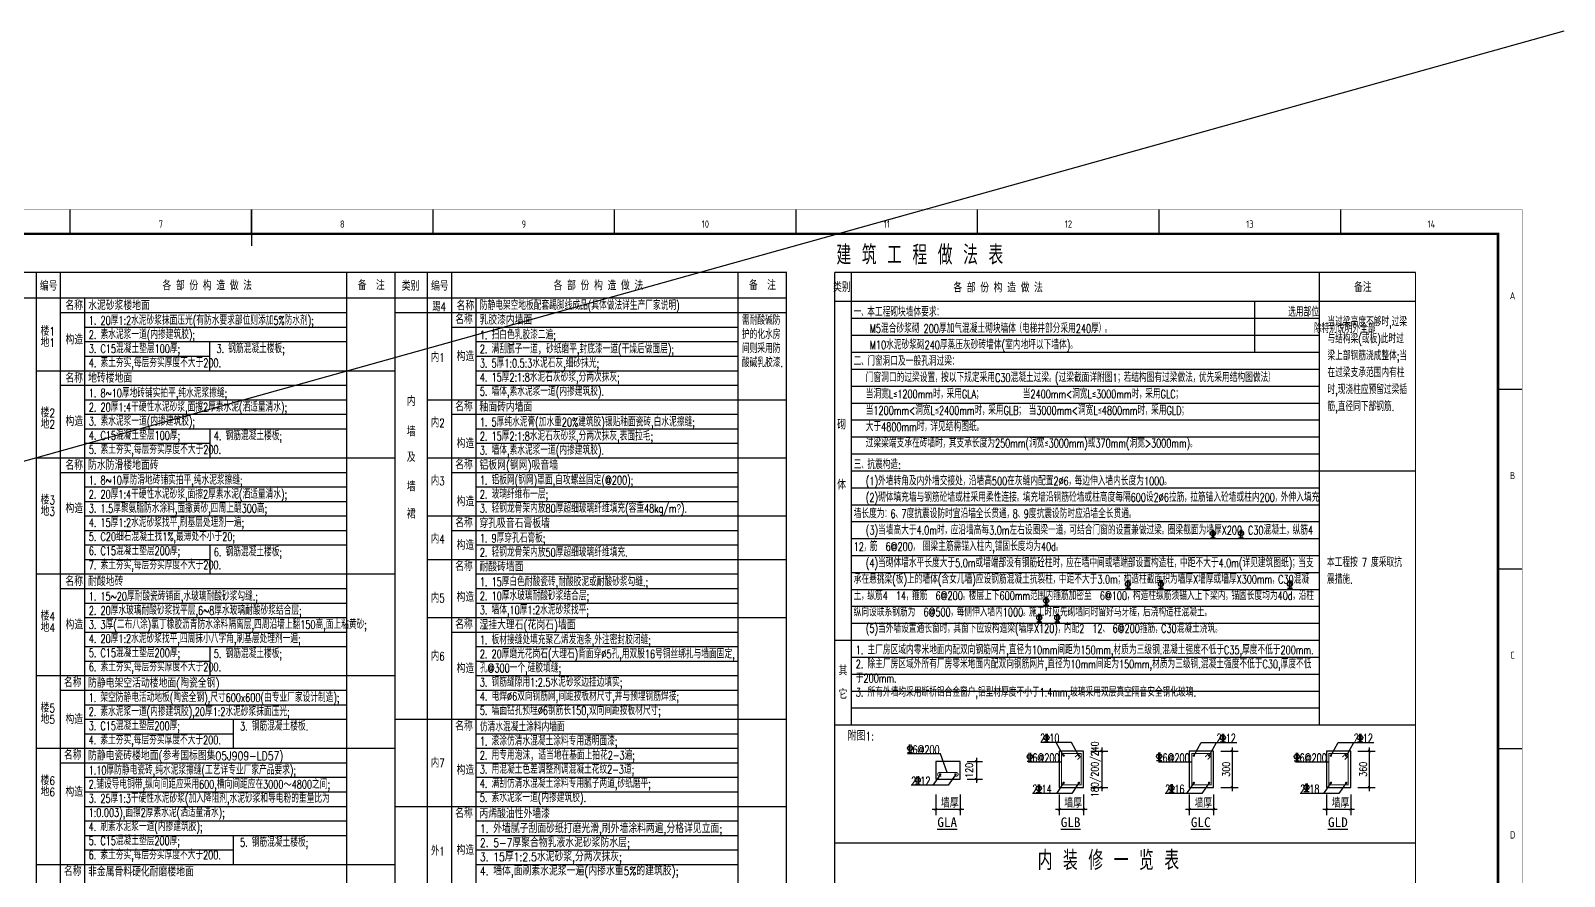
# Model space of a CAD drawing. Extents: x -93062 to 326984, y -142534 to 91021.
# Drawn here: x 260712 to 324079, y -60895 to -25954 of the extents above; entities that cross this region are included whole.
import ezdxf
from ezdxf.enums import TextEntityAlignment as Align

# ---------------------------------------------------------------- set-up
doc = ezdxf.new("R2010")
doc.units = 0
doc.header["$LTSCALE"] = 1000
doc.header["$MEASUREMENT"] = 0
doc.layers.get('0').update_dxf_attribs({"color": 8})
doc.layers.get('Defpoints').update_dxf_attribs({"color": 8})
for name, color, linetype in [('-人员定位', 6, 'Continuous'), ('PUB_DIM', 8, 'Continuous'), ('PUB_TEXT', 8, 'Continuous'), ('工程做法表', 8, 'Continuous')]:
    doc.layers.add(name, color=color, linetype=linetype)
doc.styles.add('BIGFONT', font='GEDITXT', dxfattribs={"width": 0.8, "bigfont": 'DXT'})
doc.styles.add('DIM_FONT', font='GEDITXT', dxfattribs={"width": 0.8, "bigfont": 'DXT'})
doc.styles.add('hz', font='GEDITXT', dxfattribs={"width": 0.8, "bigfont": 'DXT'})
doc.styles.add('ST', font='', dxfattribs={"width": 0.8})
doc.styles.get("Standard").update_dxf_attribs({"font": 'gbenor.shx', "bigfont": 'gbcbig.shx'})
doc.styles.add('TK', font='GEDITXT.SHX', dxfattribs={"width": 0.85, "height": 3.5, "bigfont": 'DXT.SHX'})
doc.styles.get('ST').set_extended_font_data('SimSun')
doc.dimstyles.new('DIMN', dxfattribs={"dimtxt": 300, "dimasz": 100, "dimexe": 250, "dimexo": 300, "dimgap": 0, "dimtad": 0, "dimdec": 0, "dimzin": 0, "dimdsep": 46, "dimtxsty": 'DIM_FONT', "dimblk": 'ARCHTICK', "dimcen": 0.09, "dimdle": 150, "dimclrt": 7, "dimazin": 0, "dimtfac": 1, "dimtdec": 0, "dimtix": 1, "dimtmove": 2, "dimatfit": 3, "dimldrblk": 'ARCHTICK', "dimfxl": 1, "dimtvp": 1, "dimtolj": 1, "dimtzin": 0, "dimarcsym": 1})

# ---------------------------------------------------------------- blocks, each defined once
blk = doc.blocks.new('_ArchTick')
at = {"color": 0, "linetype": 'ByBlock', "const_width": 0.4}
blk.add_lwpolyline([(-0.5, -0.5), (0.5, 0.5)], dxfattribs=at)
blk = doc.blocks.new('*D80')
at = {"layer": 'Defpoints', "color": 0, "transparency": 16777216}
for p in [(298106, -57221), (299112, -57221), (299112, -58121)]:
    blk.add_point(p, dxfattribs=at)
at = {"layer": 'PUB_DIM', "color": 0, "lineweight": -2, "transparency": 16777216}
for p, q in [((298106, -57521), (298106, -58371)), ((299112, -57521), (299112, -58371)), ((297956, -58121), (299262, -58121))]:
    blk.add_line(p, q, dxfattribs=at)
at = {"layer": 'PUB_DIM', "color": 0, "lineweight": -2, "transparency": 16777216, "xscale": 100, "yscale": 100, "zscale": 100, "rotation": 180}
blk.add_blockref('_ArchTick', (298106, -58121), dxfattribs=at)
at = {"layer": 'PUB_DIM', "color": 0, "lineweight": -2, "transparency": 16777216, "xscale": 100, "yscale": 100, "zscale": 100}
blk.add_blockref('_ArchTick', (299112, -58121), dxfattribs=at)
at = {"layer": 'PUB_DIM', "color": 7, "transparency": 16777216, "insert": (298869, -57791), "char_height": 300, "attachment_point": 5, "style": 'DIM_FONT'}
blk.add_mtext('\\A1;.', dxfattribs=at)
blk = doc.blocks.new('*D81')
at = {"layer": 'Defpoints', "color": 0, "transparency": 16777216}
for p in [(303206, -57221), (304211, -57221), (304211, -58121)]:
    blk.add_point(p, dxfattribs=at)
at = {"layer": 'PUB_DIM', "color": 0, "lineweight": -2, "transparency": 16777216}
for p, q in [((303206, -57521), (303206, -58371)), ((304211, -57521), (304211, -58371)), ((303056, -58121), (304361, -58121))]:
    blk.add_line(p, q, dxfattribs=at)
at = {"layer": 'PUB_DIM', "color": 0, "lineweight": -2, "transparency": 16777216, "xscale": 100, "yscale": 100, "zscale": 100, "rotation": 180}
blk.add_blockref('_ArchTick', (303206, -58121), dxfattribs=at)
at = {"layer": 'PUB_DIM', "color": 0, "lineweight": -2, "transparency": 16777216, "xscale": 100, "yscale": 100, "zscale": 100}
blk.add_blockref('_ArchTick', (304211, -58121), dxfattribs=at)
at = {"layer": 'PUB_DIM', "color": 7, "transparency": 16777216, "insert": (303968, -57791), "char_height": 300, "attachment_point": 5, "style": 'DIM_FONT'}
blk.add_mtext('\\A1;.', dxfattribs=at)
blk = doc.blocks.new('*D82')
at = {"layer": 'Defpoints', "color": 0, "transparency": 16777216}
for p in [(308583, -57221), (309588, -57221), (309588, -58121)]:
    blk.add_point(p, dxfattribs=at)
at = {"layer": 'PUB_DIM', "color": 0, "lineweight": -2, "transparency": 16777216}
for p, q in [((308583, -57521), (308583, -58371)), ((309588, -57521), (309588, -58371)), ((308433, -58121), (309738, -58121))]:
    blk.add_line(p, q, dxfattribs=at)
at = {"layer": 'PUB_DIM', "color": 0, "lineweight": -2, "transparency": 16777216, "xscale": 100, "yscale": 100, "zscale": 100, "rotation": 180}
blk.add_blockref('_ArchTick', (308583, -58121), dxfattribs=at)
at = {"layer": 'PUB_DIM', "color": 0, "lineweight": -2, "transparency": 16777216, "xscale": 100, "yscale": 100, "zscale": 100}
blk.add_blockref('_ArchTick', (309588, -58121), dxfattribs=at)
at = {"layer": 'PUB_DIM', "color": 7, "transparency": 16777216, "insert": (309345, -57791), "char_height": 300, "attachment_point": 5, "style": 'DIM_FONT'}
blk.add_mtext('\\A1;.', dxfattribs=at)
blk = doc.blocks.new('*D83')
at = {"layer": 'Defpoints', "color": 0, "transparency": 16777216}
for p in [(314248, -57221), (315253, -57221), (315253, -58121)]:
    blk.add_point(p, dxfattribs=at)
at = {"layer": 'PUB_DIM', "color": 0, "lineweight": -2, "transparency": 16777216}
for p, q in [((314248, -57521), (314248, -58371)), ((315253, -57521), (315253, -58371)), ((314098, -58121), (315403, -58121))]:
    blk.add_line(p, q, dxfattribs=at)
at = {"layer": 'PUB_DIM', "color": 0, "lineweight": -2, "transparency": 16777216, "xscale": 100, "yscale": 100, "zscale": 100, "rotation": 180}
blk.add_blockref('_ArchTick', (314248, -58121), dxfattribs=at)
at = {"layer": 'PUB_DIM', "color": 0, "lineweight": -2, "transparency": 16777216, "xscale": 100, "yscale": 100, "zscale": 100}
blk.add_blockref('_ArchTick', (315253, -58121), dxfattribs=at)
at = {"layer": 'PUB_DIM', "color": 7, "transparency": 16777216, "insert": (315010, -57791), "char_height": 300, "attachment_point": 5, "style": 'DIM_FONT'}
blk.add_mtext('\\A1;.', dxfattribs=at)
blk = doc.blocks.new('*D84')
at = {"layer": 'Defpoints', "color": 0, "transparency": 16777216}
for p in [(299112, -56149), (299112, -56886), (299788, -56886)]:
    blk.add_point(p, dxfattribs=at)
at = {"layer": 'PUB_DIM', "color": 0, "lineweight": -2, "transparency": 16777216}
for p, q in [((299412, -56149), (300038, -56149)), ((299788, -55999), (299788, -57036)), ((299412, -56886), (300038, -56886))]:
    blk.add_line(p, q, dxfattribs=at)
at = {"layer": 'PUB_DIM', "color": 0, "lineweight": -2, "transparency": 16777216, "xscale": 100, "yscale": 100, "zscale": 100}
for p, rotation in [((299788, -56149), 90), ((299788, -56886), 270)]:
    blk.add_blockref('_ArchTick', p, dxfattribs=dict(at, rotation=rotation))
at = {"layer": 'PUB_DIM', "color": 7, "transparency": 16777216, "insert": (299488, -56518), "char_height": 300, "attachment_point": 5, "rotation": 90, "style": 'DIM_FONT'}
blk.add_mtext('\\A1;120', dxfattribs=at)
blk = doc.blocks.new('*D85')
at = {"layer": 'Defpoints', "color": 0, "transparency": 16777216}
for p in [(309588, -55721), (309588, -57221), (310350, -57221)]:
    blk.add_point(p, dxfattribs=at)
at = {"layer": 'PUB_DIM', "color": 0, "lineweight": -2, "transparency": 16777216}
for p, q in [((309888, -55721), (310600, -55721)), ((310350, -55571), (310350, -57371)), ((309888, -57221), (310600, -57221))]:
    blk.add_line(p, q, dxfattribs=at)
at = {"layer": 'PUB_DIM', "color": 0, "lineweight": -2, "transparency": 16777216, "xscale": 100, "yscale": 100, "zscale": 100}
for p, rotation in [((310350, -55721), 90), ((310350, -57221), 270)]:
    blk.add_blockref('_ArchTick', p, dxfattribs=dict(at, rotation=rotation))
at = {"layer": 'PUB_DIM', "color": 7, "transparency": 16777216, "insert": (310104, -56471), "char_height": 300, "attachment_point": 5, "rotation": 90, "style": 'DIM_FONT'}
blk.add_mtext('\\A1;300', dxfattribs=at)
blk = doc.blocks.new('*D86')
at = {"layer": 'Defpoints', "color": 0, "transparency": 16777216}
for p in [(315253, -55721), (315253, -57221), (316015, -57221)]:
    blk.add_point(p, dxfattribs=at)
at = {"layer": 'PUB_DIM', "color": 0, "lineweight": -2, "transparency": 16777216}
for p, q in [((315553, -55721), (316265, -55721)), ((316015, -55571), (316015, -57371)), ((315553, -57221), (316265, -57221))]:
    blk.add_line(p, q, dxfattribs=at)
at = {"layer": 'PUB_DIM', "color": 0, "lineweight": -2, "transparency": 16777216, "xscale": 100, "yscale": 100, "zscale": 100}
for p, rotation in [((316015, -55721), 90), ((316015, -57221), 270)]:
    blk.add_blockref('_ArchTick', p, dxfattribs=dict(at, rotation=rotation))
at = {"layer": 'PUB_DIM', "color": 7, "transparency": 16777216, "insert": (315768, -56471), "char_height": 300, "attachment_point": 5, "rotation": 90, "style": 'DIM_FONT'}
blk.add_mtext('\\A1;360', dxfattribs=at)
blk = doc.blocks.new('GEDI_WK_A11')
at = {"color": 3}
for p, q in [((450, 584), (450, 594)), ((525, 584), (525, 594)), ((600, 584), (600, 594)), ((675, 584), (675, 594)), ((750, 584), (750, 594)), ((825, 584), (825, 594)), ((900, 584), (900, 594)), ((975, 584), (975, 594)), ((1040, 519.75), (1050, 519.75)), ((1040, 445.5), (1050, 445.5)), ((1040, 371.25), (1050, 371.25))]:
    blk.add_line(p, q, dxfattribs=at)
for points, const_width in [([(0, 0), (1050, 0), (1050, 594), (0, 594)], 0.1), ([(25, 10), (1040, 10), (1040, 584), (25, 584)], 1)]:
    blk.add_lwpolyline(points, close=True, dxfattribs=dict(at, const_width=const_width))
at = {"color": 3, "const_width": 0.5}
blk.add_lwpolyline([(525, 579), (525, 594)], dxfattribs=at)
at = {"color": 3}
for s, p in [('7', (487.5, 588)), ('8', (562.5, 588)), ('9', (637.5, 588)), ('10', (712.5, 588)), ('11', (787.5, 588)), ('12', (862.5, 588)), ('13', (937.5, 588)), ('14', (1012.5, 588))]:
    blk.add_text(s, height=3, dxfattribs=at).set_placement(p, align=Align.MIDDLE)
for s, p in [('A', (1046, 556.88)), ('B', (1046, 482.62)), ('C', (1046, 408.38)), ('D', (1046, 334.12))]:
    blk.add_text(s, height=3, dxfattribs=at).set_placement(p, align=Align.CENTER)
blk = doc.blocks.new('A$C51466E6C')
blk.add_blockref('GEDI_WK_A11', (0, 0))
at = {"style": 'TK', "width": 0.85}
for tag, height, p in [('PROJECTNAME', 4.75, (985, 44)), ('PHASE', 4, (1027, 44)), ('DRAWINGNAME', 4.75, (995, 31))]:
    blk.add_attdef(tag, text='', height=height, dxfattribs=at).set_placement(p, align=Align.MIDDLE_CENTER)
for tag, p, height in [('APPROVE', (872, 32.75), 3.5), ('DESIGN', (917, 32.75), 3.5), ('REVIEW1', (872, 25.75), 3.5), ('DRAW', (917, 25.75), 3.5), ('REVIEW2', (872, 18.75), 3.5), ('PROPORTION', (917, 18.75), 3.5), ('DRAWINGNUMBER', (967, 18.5), 4), ('CHECK', (872, 11.75), 3.5), ('DATE', (917, 11.75), 3.5), ('VERSION', (1033, 11.75), 3.5)]:
    blk.add_attdef(tag, p, '', height=height, dxfattribs=at)

msp = doc.modelspace()

# ---------------------------------------------------------------- linework, layer by layer
at = {"layer": '-人员定位'}
msp.add_line((-93062, -142534), (324079, -25954.5), dxfattribs=at)
at = {"color": 3}
for p, q in [((303722.2, -55359.3), (302449, -55359.3)), ((303383.3, -55915.1), (303083.3, -55359.3)), ((304022.2, -55915.1), (303722.2, -55359.3)), ((308771.6, -55915.1), (309071.6, -55359.3)), ((309071.6, -55359.3), (310553.9, -55359.3)), ((309410.4, -55915.1), (309710.4, -55359.3)), ((314436.3, -55915.1), (314736.3, -55359.3)), ((314736.3, -55359.3), (316207.7, -55359.3)), ((315075.1, -55915.1), (315375.1, -55359.3)), ((298307.5, -55840.5), (296937.6, -55840.5)), ((298582.6, -56603.5), (298307.5, -55840.5)), ((303305.5, -56175.2), (301931, -56175.2)), ((308683.1, -56175.2), (307308.6, -56175.2)), ((314347.8, -56175.2), (312973.2, -56175.2)), ((298293, -56708), (297993, -57132.1)), ((298925, -56708), (298625, -57132.1)), ((298625, -57132.1), (297089.5, -57132.1)), ((303724.1, -57466.9), (302100, -57466.9)), ((303392.1, -57034.2), (303092.1, -57466.9)), ((304024.1, -57034.2), (303724.1, -57466.9)), ((309101.6, -57466.9), (307586.4, -57466.9)), ((308769.7, -57034.2), (308469.7, -57466.9)), ((309401.6, -57034.2), (309101.6, -57466.9)), ((314766.3, -57466.9), (313161.4, -57466.9)), ((314434.4, -57034.2), (314134.4, -57466.9)), ((315066.3, -57034.2), (314766.3, -57466.9))]:
    msp.add_line(p, q, dxfattribs=at)
for points in [[(303205.5, -57221), (304210.7, -57221), (304210.7, -55721), (303205.5, -55721)], [(308583.1, -57221), (309588.2, -57221), (309588.2, -55721), (308583.1, -55721)], [(314247.8, -57221), (315252.9, -57221), (315252.9, -55721), (314247.8, -55721)], [(298106.4, -56886.3), (299111.6, -56886.3), (299111.6, -56149.4), (298106.4, -56149.4)]]:
    msp.add_lwpolyline(points, close=True, dxfattribs=at)
at = {"color": 3, "const_width": 40}
for points in [[(303305.5, -57121), (304110.7, -57121), (304110.7, -55821), (303305.5, -55821)], [(308683.1, -57121), (309488.2, -57121), (309488.2, -55821), (308683.1, -55821)], [(314347.8, -57121), (315152.9, -57121), (315152.9, -55821), (314347.8, -55821)]]:
    msp.add_lwpolyline(points, close=True, dxfattribs=at)
at = {"color": 3, "const_width": 50}
for points in [[(303367.1, -55907.9, 1), (303417.1, -55907.9, 1)], [(304049.1, -55907.9, -1), (303999.1, -55907.9, -1)], [(308744.7, -55907.9, 1), (308794.7, -55907.9, 1)], [(309426.6, -55907.9, -1), (309376.6, -55907.9, -1)], [(314409.4, -55907.9, 1), (314459.4, -55907.9, 1)], [(315091.3, -55907.9, -1), (315041.3, -55907.9, -1)], [(298268, -56683, -1), (298318, -56683, -1)], [(298950, -56683, 1), (298900, -56683, 1)], [(303367.1, -57034.2, -1), (303417.1, -57034.2, -1)], [(304049.1, -57034.2, 1), (303999.1, -57034.2, 1)], [(308744.7, -57034.2, -1), (308794.7, -57034.2, -1)], [(309426.6, -57034.2, 1), (309376.6, -57034.2, 1)], [(314409.4, -57034.2, -1), (314459.4, -57034.2, -1)], [(315091.3, -57034.2, 1), (315041.3, -57034.2, 1)]]:
    msp.add_lwpolyline(points, format="xyb", close=True, dxfattribs=at)
at = {"color": 3, "const_width": 40}
for points in [[(304010.5, -55821), (303862.1, -55969.5)], [(304110.7, -55925.6), (303964.4, -56071.8)], [(309388, -55821), (309239.6, -55969.5)], [(309488.2, -55925.6), (309341.9, -56071.8)], [(315052.7, -55821), (314904.3, -55969.5)], [(315152.9, -55925.6), (315006.6, -56071.8)]]:
    msp.add_lwpolyline(points, dxfattribs=at)
msp.add_lwpolyline([(298339, -56758.9), (298264.3, -56758.9, -0.9975639), (298263.9, -56603.5, -0.0015201), (298264.2, -56603.5), (298953.8, -56603.5, -0.0013339), (298954, -56603.5, -0.9978618), (298953.6, -56758.9), (298878.9, -56758.9)], format="xyb", dxfattribs=at)
at = {"layer": 'PUB_DIM'}
for p, q in [((304510.7, -55721), (305222.3, -55721)), ((304972.3, -55571), (304972.3, -57371)), ((304510.7, -57221), (305222.3, -57221))]:
    msp.add_line(p, q, dxfattribs=at)
at = {"layer": 'PUB_TEXT'}
for p, q in [((309526.7, -46572.4), (309526.7, -46904.9)), ((309589.7, -46572.4), (309589.7, -46904.9)), ((310688.7, -46572.4), (310688.7, -46904.9)), ((310751.7, -46572.4), (310751.7, -46904.9)), ((309453.2, -46904.9), (309663.2, -46904.9)), ((310615.2, -46904.9), (310825.2, -46904.9)), ((306015.7, -48656.4), (306015.7, -48988.9)), ((306078.7, -48656.4), (306078.7, -48988.9)), ((307382.7, -48656.4), (307382.7, -48988.9)), ((307445.7, -48656.4), (307445.7, -48988.9)), ((312711.7, -48656.4), (312711.7, -48988.9)), ((312774.7, -48656.4), (312774.7, -48988.9)), ((302637.7, -49352.4), (302637.7, -49684.9)), ((302700.7, -49352.4), (302700.7, -49684.9)), ((305942.2, -48988.9), (306152.2, -48988.9)), ((307309.2, -48988.9), (307519.2, -48988.9)), ((312638.2, -48988.9), (312848.2, -48988.9)), ((302351.7, -50054.4), (302351.7, -50386.9)), ((302414.7, -50054.4), (302414.7, -50386.9)), ((302564.2, -49684.9), (302774.2, -49684.9)), ((303096.7, -50054.4), (303096.7, -50386.9)), ((303159.7, -50054.4), (303159.7, -50386.9)), ((302278.2, -50386.9), (302488.2, -50386.9)), ((303023.2, -50386.9), (303233.2, -50386.9)), ((302652.8, -55007), (302652.8, -55339.5)), ((302715.8, -55007), (302715.8, -55339.5)), ((309937, -55007), (309937, -55339.5)), ((310000, -55007), (310000, -55339.5)), ((315612.5, -55005), (315612.5, -55337.5)), ((315675.5, -55005), (315675.5, -55337.5)), ((297016, -55443), (297016, -55775.5)), ((297079, -55443), (297079, -55775.5)), ((302579.3, -55339.5), (302789.3, -55339.5)), ((309863.5, -55339.5), (310073.5, -55339.5)), ((315539, -55337.5), (315749, -55337.5)), ((296942.5, -55775.5), (297152.5, -55775.5)), ((301886, -56131.5), (302096, -56131.5)), ((301959.5, -55799), (301959.5, -56131.5)), ((302022.5, -55799), (302022.5, -56131.5)), ((307234.5, -56116.5), (307444.5, -56116.5)), ((307308, -55784), (307308, -56116.5)), ((307371, -55784), (307371, -56116.5)), ((312922.5, -56123.5), (313132.5, -56123.5)), ((312996, -55791), (312996, -56123.5)), ((313059, -55791), (313059, -56123.5)), ((297333, -56754), (297333, -57086.5)), ((297396, -56754), (297396, -57086.5)), ((297259.5, -57086.5), (297469.5, -57086.5)), ((302260.5, -57437.5), (302470.5, -57437.5)), ((302334, -57105), (302334, -57437.5)), ((302397, -57105), (302397, -57437.5)), ((307743, -57418.5), (307953, -57418.5)), ((307816.5, -57086), (307816.5, -57418.5)), ((307879.5, -57086), (307879.5, -57418.5)), ((313321.5, -57393.5), (313531.5, -57393.5)), ((313395, -57061), (313395, -57393.5)), ((313458, -57061), (313458, -57393.5))]:
    msp.add_line(p, q, dxfattribs=at)
for centre in [(309558.2, -46729.9), (310720.2, -46729.9), (306047.2, -48813.9), (307414.2, -48813.9), (312743.2, -48813.9), (302669.2, -49509.9), (302383.2, -50211.9), (303128.2, -50211.9), (302684.3, -55164.5), (309968.5, -55164.5), (315644, -55162.5), (297047.5, -55600.5), (301991, -55956.5), (307339.5, -55941.5), (313027.5, -55948.5), (297364.5, -56911.5), (302365.5, -57262.5), (307848, -57243.5), (313426.5, -57218.5)]:
    msp.add_circle(centre, 105, dxfattribs=at)
at = {"layer": '工程做法表'}
for p, q in [((268102.2, -38803.8), (268102.2, -40003.8)), ((268110, -42403.8), (268110, -43603.8)), ((268110, -47203.8), (268110, -48403.8)), ((268110, -51403.8), (268110, -52603.8)), ((269074.3, -54403.8), (269074.3, -55603.8)), ((269074.3, -59203.8), (269074.3, -60403.8))]:
    msp.add_line(p, q, dxfattribs=at)
at = {"layer": '工程做法表', "const_width": 50}
for points in [[(221839.1, -35940.1), (265293.3, -35940.1)], [(221839.1, -35940.1), (275767.7, -35940.1), (275767.7, -91240.1), (259604.6, -91240.1)], [(221839.1, -35940.1), (275767.7, -35940.1), (275767.7, -91240.1), (259604.6, -91240.1)], [(238002.1, -35940.1), (291930.8, -35940.1), (291930.8, -88003.8), (275767.7, -88003.8)], [(238002.1, -35940.1), (291930.8, -35940.1), (291927.9, -86803.8), (275767.7, -86803.8)], [(317930.8, -35939.6), (293930.8, -35939.6)], [(317930.8, -35939.6), (317930.8, -84866.2), (293930.8, -84866.2), (293930.8, -35939.6)], [(259598.2, -37003.8), (275767.7, -37003.8)], [(275761.3, -37003.8), (291930.8, -37003.8)], [(293928.1, -59520.9), (317930.8, -59520.9)], [(293928.1, -59520.9), (317928.1, -59520.9)]]:
    msp.add_lwpolyline(points, dxfattribs=at)
at = {"layer": '工程做法表'}
for points in [[(260936.2, -35940.1), (260936.2, -91240.1)], [(261936.2, -35940.1), (261936.2, -91240.1)], [(273766.4, -35940.1), (273766.4, -91240.1)], [(277100.2, -35940.1), (277100.2, -86803.8)], [(278099.2, -35940.1), (278099.2, -79603.8)], [(289930.4, -35940.1), (289930.4, -86803.8)], [(294618.1, -35939.6), (294618.1, -54639.6)], [(313955.7, -35939.6), (313955.7, -54639.6)], [(262936.1, -37003.8), (262936.1, -91240.1)], [(279100.2, -37003.8), (279100.2, -79603.8)], [(317930.7, -37139.6), (293930.7, -37139.6)], [(311275.8, -37139.6), (311275.8, -39239.6)], [(261936.1, -37603.8), (273766.4, -37603.8)], [(261936.2, -37603.8), (273766.4, -37603.8)], [(275768.7, -37603.8), (291930.6, -37603.8)], [(294622.4, -37839.6), (313955.7, -37839.6)], [(262936.1, -38203.8), (273766.4, -38203.8)], [(278100.2, -38203.8), (289930.4, -38203.8)], [(294622.4, -38539.6), (313955.7, -38539.6)], [(262936.1, -38803.8), (273766.4, -38803.8)], [(279100.2, -38803.8), (289930.4, -38803.8)], [(294622.4, -39239.6), (313955.7, -39239.6)], [(262936.1, -39403.8), (268102.2, -39403.8)], [(279100.2, -39403.8), (289930.4, -39403.8)], [(260936.2, -40003.8), (275767.7, -40003.8)], [(279100.2, -40003.8), (289930.4, -40003.8)], [(294622.4, -39939.6), (313955.7, -39939.6)], [(261936.1, -40603.8), (273766.4, -40603.8)], [(279100.2, -40603.8), (289930.4, -40603.8)], [(294622.4, -40639.6), (313955.7, -40639.6)], [(262936.1, -41203.8), (273766.4, -41203.8)], [(262936.1, -41803.8), (273766.4, -41803.8)], [(277100.2, -41203.8), (291930.4, -41203.8)], [(278100.2, -41803.8), (289930.4, -41803.8)], [(294622.4, -41339.6), (313955.7, -41339.6)], [(262936.1, -42403.8), (273766.4, -42403.8)], [(279100.2, -42403.8), (289930.4, -42403.8)], [(294622.4, -42039.6), (313955.7, -42039.6)], [(262936.1, -43003.8), (268110, -43003.8)], [(279100.2, -43003.8), (289930.4, -43003.8)], [(294622.4, -42739.6), (313955.7, -42739.6)], [(260936.2, -43603.8), (275767.7, -43603.8)], [(277099.2, -43603.8), (291930.2, -43603.8)], [(294622.4, -43439.6), (313955.7, -43439.6)], [(261936.1, -44203.8), (273766.4, -44203.8)], [(278100.2, -44203.8), (289930.4, -44203.8)], [(294622.4, -44139.6), (317930.8, -44139.6)], [(262936.1, -44803.8), (273766.4, -44803.8)], [(279100.2, -44803.8), (289930.4, -44803.8)], [(294622.4, -44839.6), (313955.7, -44839.6)], [(262936.1, -45403.8), (273766.4, -45403.8)], [(279100.2, -45403.8), (289930.4, -45403.8)], [(294622.4, -45539.6), (313955.7, -45539.6)], [(262936.1, -46003.8), (273766.4, -46003.8)], [(277099.2, -46003.8), (291930.2, -46003.8)], [(294622.4, -46239.6), (313955.7, -46239.6)], [(262936.1, -46603.8), (273766.4, -46603.8)], [(278100.2, -46603.8), (289930.4, -46603.8)], [(262936.1, -47203.8), (273766.4, -47203.8)], [(279100.2, -47203.8), (289930.4, -47203.8)], [(294622.4, -46939.6), (313955.7, -46939.6)], [(262936.1, -47803.8), (268110, -47803.8)], [(277099.2, -47803.8), (291930.2, -47803.8)], [(294622.4, -47639.6), (313955.7, -47639.6)], [(260936.2, -48403.8), (275767.7, -48403.8)], [(279100.2, -48403.8), (289930.4, -48403.8)], [(294622.4, -48339.6), (313955.7, -48339.6)], [(261936.1, -49003.8), (273766.4, -49003.8)], [(279100.2, -49003.8), (289930.4, -49003.8)], [(294622.4, -49039.6), (313955.7, -49039.6)], [(262936.1, -49603.8), (273766.4, -49603.8)], [(279100.2, -49603.8), (289930.4, -49603.8)], [(294622.4, -49739.6), (313955.7, -49739.6)], [(262936.1, -50203.8), (273766.4, -50203.8)], [(277099.2, -50203.8), (291929.7, -50203.8)], [(294622.4, -50439.6), (313955.7, -50439.6)], [(262936.1, -50803.8), (273766.4, -50803.8)], [(278099.2, -50803.8), (289930.4, -50803.8)], [(293930.8, -51139.6), (313955.7, -51139.6)], [(262936.1, -51403.8), (273766.4, -51403.8)], [(279100.2, -51403.8), (289930.4, -51403.8)], [(294622.4, -51839.6), (313955.7, -51839.6)], [(262936.1, -52003.8), (268110, -52003.8)], [(279100.2, -52003.8), (289930.4, -52003.8)], [(294622.4, -52539.6), (313955.7, -52539.6)], [(260936.2, -52603.8), (275767.7, -52603.8)], [(261936.2, -53203.8), (273766.4, -53203.8)], [(279099.2, -52603.8), (289929.4, -52603.8)], [(279099.2, -53203.8), (289930.4, -53203.8)], [(262936.1, -53803.8), (273766.4, -53803.8)], [(279099.2, -53803.8), (289930.4, -53803.8)], [(294622.4, -53239.6), (313955.7, -53239.6)], [(262936.1, -54403.8), (273766.4, -54403.8)], [(275767.7, -54403.8), (291929.8, -54403.8)], [(294622.4, -53939.6), (313955.7, -53939.6)], [(262936.1, -55003.8), (269074.3, -55003.8)], [(279100.2, -55003.8), (289930.4, -55003.8)], [(293930.7, -54639.6), (317930.7, -54639.6)], [(294622.4, -54639.6), (313955.7, -54639.6)], [(260936.2, -55603.8), (275767.4, -55603.8)], [(279100.2, -55603.8), (289930.4, -55603.8)], [(261936.2, -56203.8), (273766.4, -56203.8)], [(279100.2, -56203.8), (289930.4, -56203.8)], [(262936.1, -56803.8), (273766.4, -56803.8)], [(279100.2, -56803.8), (289930.4, -56803.8)], [(262936.1, -57403.8), (273766.4, -57403.8)], [(279100.2, -57403.8), (289930.4, -57403.8)], [(262936.1, -58003.8), (273766.4, -58003.8)], [(275767.7, -58003.8), (291929.6, -58003.8)], [(262936.1, -58603.8), (273766.4, -58603.8)], [(279100.2, -58603.8), (289930.4, -58603.8)], [(262936.1, -59203.8), (273766.4, -59203.8)], [(279100.2, -59203.8), (289930.4, -59203.8)], [(262936.1, -59803.8), (269074.3, -59803.8)], [(279100.2, -59803.8), (289930.4, -59803.8)], [(260936.2, -60403.8), (275767.2, -60403.8)], [(279100.2, -60403.8), (289930.4, -60403.8)]]:
    msp.add_lwpolyline(points, dxfattribs=at)

# ---------------------------------------------------------------- block references
at = {"xscale": 100, "yscale": 100, "zscale": 100}
msp.add_blockref('A$C51466E6C', (217339.1, -92745.5), dxfattribs=at)
at = {"layer": 'PUB_DIM', "xscale": 100, "yscale": 100, "zscale": 100}
for p, rotation in [((304972.3, -55721), 90), ((304972.3, -57221), 270)]:
    msp.add_blockref('_ArchTick', p, dxfattribs=dict(at, rotation=rotation))

# ---------------------------------------------------------------- texts
at = {"layer": 'PUB_DIM', "color": 7, "insert": (304726, -56471), "char_height": 300, "attachment_point": 5, "rotation": 90, "style": 'DIM_FONT'}
msp.add_mtext('\\A1;180/200/240', dxfattribs=at)
at = {"layer": 'PUB_TEXT', "style": 'hz'}
for s, height, width, p in [('建 筑 工 程 做 法 表 ', 800, 0.8, (294004.3, -35620.4)), ('2 10', 350, 0.7, (302419, -55359.3)), ('2 12', 350, 0.7, (309710.4, -55359.3)), ('2 12', 350, 0.7, (315375.1, -55359.3)), ('6@200', 350, 0.7, (297144.3, -55840.5)), (' 6@200', 350, 0.7, (301931, -56175.2)), (' 6@200', 350, 0.7, (307308.6, -56175.2)), (' 6@200', 350, 0.7, (312973.2, -56175.2)), ('2 12', 350, 0.7, (297089.5, -57132.1)), ('2 14', 350, 0.7, (302100, -57466.9)), ('2 16', 350, 0.7, (307586.4, -57466.9)), ('2 18', 350, 0.7, (313161.6, -57466.9)), (' 内 装 修 一 览 表 ', 800, 0.8, (301881.5, -60635.4))]:
    msp.add_text(s, height=height, dxfattribs=dict(at, width=width)).set_placement(p)
at = {"layer": 'PUB_TEXT', "linetype": 'Continuous', "style": 'BIGFONT'}
for s, width, p in [('编号', 0.8, (261454.2, -36691.7)), ('备  注', 0.8, (274785.7, -36661)), ('类别', 0.8, (276409, -36691.7)), ('编号', 0.8, (277617.2, -36691.7)), ('备  注', 0.8, (290948.8, -36661)), ('类别', 0.8, (294228.5, -36741.6)), ('备注', 0.8, (315754.4, -36741.6)), ('踢4', 0.75, (277586.5, -37541.9)), ('名称', 0.8, (278616.4, -38074.6)), ('楼1', 0.8, (261421.7, -38555.3)), ('地1', 0.8, (261421.7, -39023.3)), ('内1', 0.75, (277536, -39633)), ('内', 0.8, (276434, -41454.9)), ('楼2', 0.8, (261421.7, -41926.4)), ('名称', 0.8, (278616.4, -41674.6)), ('地2', 0.8, (261421.7, -42394.4)), ('墙', 0.8, (276434, -42706.6)), ('内2', 0.75, (277536, -42337)), ('砌', 0.8, (294216.8, -42421.6)), ('及', 0.8, (276434, -43763.8)), ('名称', 0.8, (278616.4, -44074.6)), ('内3', 0.75, (277536, -44737)), ('墙', 0.8, (276434, -44981.8)), ('体', 0.8, (294216.8, -44909.7)), ('楼3', 0.8, (261421.7, -45526.4)), ('地3', 0.8, (261421.7, -45994.4)), ('裙', 0.8, (276434, -46114.2)), ('名称', 0.8, (278616.4, -46474.6)), ('内4', 0.75, (277536, -47137)), ('名称', 0.8, (278616.4, -48274.6)), ('内5', 0.75, (277536, -49579.2)), ('楼4', 0.8, (261421.7, -50326.4)), ('地4', 0.8, (261421.7, -50794.4)), ('名称', 0.8, (278616.4, -50674.6)), ('内6', 0.75, (277536, -51979.2)), ('其', 0.8, (294274.1, -52587.2)), ('名称', 0.8, (262452.3, -53074.6)), ('它', 0.8, (294274.1, -53559.9)), ('楼5', 0.8, (261421.7, -54119.6)), ('地5', 0.8, (261421.7, -54587.5)), ('名称', 0.8, (278616.4, -54874.6)), ('名称', 0.8, (262452.3, -56074.6)), ('内7', 0.75, (277536, -56390.7)), ('楼6', 0.8, (261421.7, -57119.6)), ('地6', 0.8, (261421.7, -57587.5)), ('名称', 0.8, (278616.4, -58474.6)), ('外1', 0.75, (277536, -60033)), ('名称', 0.8, (262452.3, -60874.6))]:
    msp.add_text(s, height=350, dxfattribs=dict(at, width=width)).set_placement(p, align=Align.CENTER)
at = {"layer": 'PUB_TEXT', "linetype": 'Continuous', "style": 'BIGFONT', "width": 0.8}
for s, p in [('各 部 份 构 造 做 法', (266157.4, -36672.5)), ('各 部 份 构 造 做 法', (282320.5, -36672.5)), ('各 部 份 构 造 做 法', (298834.7, -36762.7)), ('名称', (262146.5, -37494.9)), ('水泥砂浆楼地面', (263085.4, -37494.9)), ('名称', (278310.8, -37507.2)), ('乳胶漆内墙面', (279255.4, -38093.7)), ('构造', (262152.9, -38911.6)), ('构造', (278312.8, -39598.3)), ('名称', (262146.5, -40494.9)), ('地砖楼地面', (263085.4, -40494.9)), ('釉面砖内墙面', (279255.4, -41693.7)), ('构造', (262152.9, -42282.7)), ('构造', (278312.8, -43198.3)), ('名称', (262146.5, -44094.9)), ('防水防滑楼地面砖', (263085.4, -44094.9)), ('铝板网(钢网)吸音墙', (279255.4, -44093.7)), ('构造', (262152.9, -45882.7)), ('构造', (278312.8, -45598.3)), ('穿孔吸音石膏板墙', (279255.4, -46493.7)), ('构造', (278312.8, -47398.3)), ('耐酸砖墙面', (279255.4, -48293.7)), ('名称', (262146.5, -48894.9)), ('耐酸地砖', (263085.4, -48894.9)), ('构造', (278312.8, -49544.6)), ('构造', (262152.9, -50682.7)), ('湿挂大理石(花岗石)墙面', (279255.4, -50693.7)), ('构造', (278312.8, -52493)), ('防静电架空活动楼地面(陶瓷全钢) ', (263083.2, -53093.8)), ('构造', (262148.8, -54598.3)), ('附图1:', (294472.2, -55277.8)), ('防静电瓷砖楼地面(参考国标图集05J909-LD57) ', (263083.2, -56093.8)), ('构造', (278312.8, -56691.8)), ('构造', (262148.8, -57598.3)), ('丙烯酸油性外墙漆', (279255.4, -58493.7)), ('墙厚', (298322.9, -58052.1)), ('墙厚', (303422, -58052.1)), ('墙厚', (308799.5, -58052.1)), ('墙厚', (314464.2, -58052.1)), ('构造', (278312.8, -59998.3)), ('非金属骨料硬化耐磨楼地面 ', (263083.2, -60893.8))]:
    msp.add_text(s, height=350, dxfattribs=at).set_placement(p)
at = {"layer": 'PUB_TEXT', "style": 'ST'}
for s, p in [('%%uGLA', (298172.3, -58860.2)), ('%%UGLB', (303271.4, -58860.2)), ('%%UGLC', (308648.9, -58860.2)), ('%%UGLD', (314313.6, -58860.2))]:
    msp.add_text(s, height=400, dxfattribs=at).set_placement(p)
at = {"layer": 'PUB_TEXT', "linetype": 'Continuous', "char_height": 350, "attachment_point": 1, "style": 'hz'}
for s, insert, width in [('{\\W0.7;\\P防静电架空地板配套踢脚线成品(具体做法详生产厂家说明)}', (279270.8, -36552.6), 10657.664), ('{\\W0.7;1. 20厚1:2水泥砂浆抹面压光(有防水要求部位则添加5%防水剂);\\P2. 素水泥浆一道(内掺建筑胶);\\P3. C15混凝土垫层100厚;\\P4. 素土夯实,每层夯实厚度不大于200.}', (263115.5, -37753.7), 12745.052), ('{\\W0.7;需耐酸碱防护的化水房间则采用防酸碱乳胶漆.}', (290099.5, -37752.7), 1831.302), ('{\\W0.7;1. 扫白色乳胶漆二遍;\\P2. 满刮腻子一道\\fSimSun|b0|i0|c134|p2;，\\Fgeditxt,dxt|c134;砂纸磨平,封底漆一道(干燥后做面层);\\P3. 5厚1:0.5:3水泥石灰,细砂抹光;\\P4. 15厚2:1:8水泥石灰砂浆,分两次抹灰;\\P5. 墙体,素水泥浆一道(内掺建筑胶).}', (279272.8, -38352.6), 8336.461), ('{\\W0.7;\\P\\P3. 钢筋混凝土楼板;}', (268391, -37753.7), 12745.052), ('{\\W0.7;1. 8~10厚地砖铺实拍平,纯水泥浆擦缝;\\P2. 20厚1:4干硬性水泥砂浆,面擦2厚素水泥(洒适量清水);\\P3. 素水泥浆一道(内掺建筑胶);\\P4. C15混凝土垫层100厚;\\P5. 素土夯实,每层夯实厚度不大于200.}', (263115.5, -40753.7), 12745.052), ('{\\W0.7;1. 5厚纯水泥膏(加水重20%建筑胶)镶贴釉面瓷砖,白水泥擦缝;\\P2. 15厚2:1:8水泥石灰砂浆,分两次抹灰,表面拉毛;\\P3. 墙体,素水泥浆一道(内掺建筑胶).}', (279272.8, -41952.6), 10657.664), ('\\P\\P{\\W0.7;4. 钢筋混凝土楼板;}', (268279.5, -41353.7), 12745.052), ('{\\W0.7;1. 8~10厚防滑地砖铺实拍平,纯水泥浆擦缝;\\P2. 20厚1:4干硬性水泥砂浆,面擦2厚素水泥(洒适量清水);\\P3. 1.5厚聚氨脂防水涂料,面撒黄砂,四周上翻300高;\\P4. 15厚1:2水泥砂浆找平,刷基层处理剂一遍;\\P5. C20细石混凝土找1%,最薄处不小于20;\\P6. C15混凝土垫层200厚;\\P7. 素土夯实,每层夯实厚度不大于200.}', (263115.5, -44353.7), 12745.052), ('{\\W0.7;1. 铝板网(钢网)罩面,自攻螺丝固定(@200);\\P2. 玻璃纤维布一层;\\P3. 轻钢龙骨架内放80厚超细玻璃纤维填充(容重48kg/m\x8f).}', (279272.8, -44352.6), 10657.664), ('{\\W0.7;1. 9厚穿孔石膏板;\\P2. 轻钢龙骨架内放50厚超细玻璃纤维填充.}', (279272.8, -46752.6), 10657.664), ('\\P\\P{\\W0.7;6. 钢筋混凝土楼板;}', (268279.5, -46153.7), 12745.052), ('{\\W0.7;1. 15厚白色耐酸瓷砖,耐酸胶泥或耐酸砂浆勾缝.;\\P2. 10厚水玻璃耐酸砂浆结合层;\\H1.033x; \\H0.9681x;\\P3. \\H0.99995x;墙体,10厚1:2水泥砂浆找平;\\H1.022x; }', (279272.8, -48552.6), 10657.664), ('{\\W0.7;1. 15~20厚耐酸瓷砖铺面,水玻璃耐酸砂浆勾缝.;\\P2. 20厚水玻璃耐酸砂浆找平层,6~8厚水玻璃耐酸砂浆结合层;\\P3. 3厚(二布八涂)氯丁橡胶沥青防水涂料隔离层,四周沿墙上翻150高,面上粘黄砂;\\P4. 20厚1:2水泥砂浆找平,四周抹小八字角,刷基层处理剂一遍;\\P5. C15混凝土垫层200厚;\\P6. 素土夯实,每层夯实厚度不大于200.}', (263115.5, -49153.7), 12745.052), ('{\\W0.7;1. 板材接缝处填充聚乙烯发泡条,外注密封胶闭缝;\\P2. 20厚磨光花岗石(大理石)背面穿∅5孔,用双股16号铜丝绑扎与墙面固定,孔@300一个,硅胶填缝; \\P3. 钢筋缝隙用1:2.5水泥砂浆边挂边填实;\\P4. 电焊∅6双向钢筋网,间距按板材尺寸,并与预埋钢筋焊接;\\P5. 墙面钻孔预埋∅6钢筋长150,双向间距按板材尺寸;}', (279272.8, -50952.6), 10657.664), ('\\P\\P{\\W0.7;5. 钢筋混凝土楼板;}', (268279.5, -50353.7), 12745.052), ('{\\W0.7;1. 主厂房区域内零米地面内配双向钢筋网片,直径为10mm间距为150mm,材质为三级钢.混凝土强度不低于C35,厚度不低于200mm.\\P2. 除主厂房区域外所有厂房零米地面内配双向钢筋网片,直径为10mm间距为150mm,材质为三级钢.混凝土强度不低于C30,厚度不低于200mm.\\P3. 所有外墙均采用断桥铝合金窗户,铝型材厚度不小于1.4mm,玻璃采用双层真空隔音安全钢化玻璃.}', (294805.8, -51367.4), 18805.404), ('{\\W0.7;\\P1. 架空防静电活动地板(陶瓷全钢),尺寸600x600(由专业厂家设计制造);\\P2. 素水泥浆一道(内掺建筑胶),20厚1:2水泥砂浆抹面压光;\\P3. C15混凝土垫层200厚;\\P4. 素土夯实,每层夯实厚度不大于200.}', (263109.1, -52752.7), 13198.97), ('\\P\\P{\\W0.7;3. 钢筋混凝土楼板.}', (269363.1, -53353.7), 12745.052), ('{\\W0.7;仿清水混凝土涂料内墙面\\P1. 滚涂仿清水混凝土涂料专用透明面漆;\\P2. 用专用泡沫\\fSimSun|b0|i0|c134|p2;，\\Fgeditxt,dxt|c134;适当地在基面上拍花2-3遍;\\P3. 用混凝土色差调整剂调混凝土花纹2-3道;\\P4. 满刮仿清水混凝土涂料专用腻子两道,砂纸磨平;\\P5. 素水泥浆一道(内掺建筑胶).}', (279272.8, -54552.6), 8336.461), ('{\\W0.7;\\P1.10厚防静电瓷砖,纯水泥浆擦缝(工艺详专业厂家产品要求);\\P2.铺设导电铜带,纵向间距应采用600,横向间距应在3000\\fSimSun|b0|i0|c134|p2;～\\Fgeditxt,dxt|c134;4800之间;\\P3. 25厚1:3干硬性水泥砂浆(加入降阻剂,水泥砂浆和导电粉的重量比为1:0.003),面擦2厚素水泥(洒适量清水);  \\P4. 刷素水泥浆一道(内掺建筑胶); \\P5. C15混凝土垫层200厚;\\P6. 素土夯实,每层夯实厚度不大于200.}', (263109.1, -55752.7), 10657.275), ('1. 外墙腻子刮面砂纸打磨光滑,{\\C7;刷}外墙涂料两遍,分格详见立面;\\P2. 5-7厚聚合物乳液水泥砂浆防水层;\\P3. 15厚1:2.5水泥砂浆,分两次抹灰;\\P4. 墙体,面刷素水泥浆一遍(内掺水重5%的建筑胶);', (279272.8, -58752.6), 10657.664), ('\\P\\P{\\W0.7;5. 钢筋混凝土楼板;}', (269363.1, -58153.7), 12745.052)]:
    msp.add_mtext(s, dxfattribs=dict(at, insert=insert, width=width))
at = {"layer": 'PUB_TEXT', "linetype": 'Continuous', "char_height": 350, "attachment_point": 1}
for s, insert, width, line_spacing_factor, style in [('\\A1;{\\W0.7;一\\Fgbenor,gbcbig|c134;、\\Fgeditxt,dxt|c134;本工程砌块墙体要求\\Fgbenor,gbcbig|c134;：\\Fgeditxt,dxt|c134;                                                                                     选用部位\\P    M5混合砂浆砌 \\C6;200\\C256;厚加气混凝土砌块墙体\\Fgbenor,gbcbig|c134;（\\Fgeditxt,dxt|c134;电梯井部分采用240厚\\Fgbenor,gbcbig|c134;）。\\Fgeditxt,dxt|c134;                                                  除特别说明外全部\\P    M10水泥砂浆砌240厚蒸压灰砂砖墙体(室内地坪以下墙体)\\Fgbenor,gbcbig|c134;。\\Fgeditxt,dxt|c134;\\P二\\Fgbenor,gbcbig|c134;、\\Fgeditxt,dxt|c134;门窗洞口及一般孔洞过梁\\Fgbenor,gbcbig|c134;：\\Fgeditxt,dxt|c134;  \\P   门窗洞口的过梁设置\\Fgbenor,gbcbig|c134;，\\Fgeditxt,dxt|c134;按以下规定采用C30混凝土过梁\\Fgbenor,gbcbig|c134;。\\Fgeditxt,dxt|c134;(过梁截面详附图1\\Fgbenor,gbcbig|c134;；\\Fgeditxt,dxt|c134;若结构图有过梁做法\\Fgbenor,gbcbig|c134;，\\Fgeditxt,dxt|c134;优先采用结构图做法\\Fgbenor,gbcbig|c134;）\\Fgeditxt,dxt|c134;  \\P   当洞宽L\\Fgbenor,gbcbig|c134;≤\\Fgeditxt,dxt|c134;1200mm时\\Fgbenor,gbcbig|c134;，\\Fgeditxt,dxt|c134;采用GLA\\Fgbenor,gbcbig|c134;；\\Fgeditxt,dxt|c134;          当2400mm<洞宽L\\Fgbenor,gbcbig|c134;≤\\Fgeditxt,dxt|c134;3000mm时\\Fgbenor,gbcbig|c134;，\\Fgeditxt,dxt|c134;采用GLC\\Fgbenor,gbcbig|c134;；\\Fgeditxt,dxt|c134;\\P   当1200mm<洞宽L\\Fgbenor,gbcbig|c134;≤\\Fgeditxt,dxt|c134;2400mm时\\Fgbenor,gbcbig|c134;，\\Fgeditxt,dxt|c134;采用GLB\\Fgbenor,gbcbig|c134;；\\Fgeditxt,dxt|c134; 当3000mm<洞宽L\\Fgbenor,gbcbig|c134;≤\\Fgeditxt,dxt|c134;4800mm时\\Fgbenor,gbcbig|c134;，\\Fgeditxt,dxt|c134;采用GLD\\Fgbenor,gbcbig|c134;；\\Fgeditxt,dxt|c134; \\P   大于4800mm时\\Fgbenor,gbcbig|c134;，\\Fgeditxt,dxt|c134;详见结构图纸\\Fgbenor,gbcbig|c134;。\\Fgeditxt,dxt|c134;\\P   过梁梁端支承在砖墙时\\Fgbenor,gbcbig|c134;，\\Fgeditxt,dxt|c134;其支承长度为250mm(洞宽\\Fgbenor,gbcbig|c134;≤\\Fgeditxt,dxt|c134;3000mm)或370mm(洞宽>3000mm)\\Fgbenor,gbcbig|c134;。}', (294712.3, -37410.8), 19243.407, 1.16, 'BIGFONT'), ('{\\W0.7;当过梁高度不够时,过梁与结构梁(或板)此时过梁上部钢筋浇成整体;当在过梁支承范围内有柱时,现浇柱应预留过梁插筋,直径同下部钢筋.}', (314292.3, -37815.5), 3394.279, 1.2, 'hz'), ('\\A1;{\\W0.7;三\\Fgbenor,gbcbig|c134;、\\Fgeditxt,dxt|c134;抗震构造:\\P   (1)外墙转角及内外墙交接处\\Fgbenor,gbcbig|c134;，\\Fgeditxt,dxt|c134;沿墙高500在灰缝内配置2∅6\\Fgbenor,gbcbig|c134;，\\Fgeditxt,dxt|c134;每边伸入墙内长度为1000\\Fgbenor,gbcbig|c134;。\\Fgeditxt,dxt|c134;\\P   (2)砌体填充墙与钢筋砼墙或柱采用柔性连接\\Fgbenor,gbcbig|c134;。\\Fgeditxt,dxt|c134;填充墙沿钢筋砼墙或柱高度每隔\\C6;600\\C256;设2∅6拉筋\\Fgbenor,gbcbig|c134;，\\Fgeditxt,dxt|c134;拉筋锚入砼墙或柱内200\\Fgbenor,gbcbig|c134;，\\Fgeditxt,dxt|c134;外伸入填充墙长度为\\Fgbenor,gbcbig|c134;：\\Fgeditxt,dxt|c134;6\\Fgbenor,gbcbig|c134;、\\Fgeditxt,dxt|c134;7度抗震设防时宜沿墙全长贯通\\Fgbenor,gbcbig|c134;，\\Fgeditxt,dxt|c134;8\\Fgbenor,gbcbig|c134;、\\Fgeditxt,dxt|c134;9度抗震设防时应沿墙全长贯通\\Fgbenor,gbcbig|c134;。\\Fgeditxt,dxt|c134; \\P   (3)当墙高大于4.0m时\\Fgbenor,gbcbig|c134;，\\Fgeditxt,dxt|c134;应沿墙高每3.0m左右设圈梁一道\\Fgbenor,gbcbig|c134;，\\Fgeditxt,dxt|c134;可结合门窗的设置兼做过梁\\Fgbenor,gbcbig|c134;。\\Fgeditxt,dxt|c134;圈梁截面为墙厚X200\\Fgbenor,gbcbig|c134;，\\Fgeditxt,dxt|c134;C30混凝土\\Fgbenor,gbcbig|c134;，\\Fgeditxt,dxt|c134;纵筋4  12\\Fgbenor,gbcbig|c134;，\\Fgeditxt,dxt|c134;筋  6@200\\Fgbenor,gbcbig|c134;，\\Fgeditxt,dxt|c134; 圈梁主筋需锚入柱内,锚固长度均为40d\\Fgbenor,gbcbig|c134;。\\Fgeditxt,dxt|c134;\\P   (4)当砌体墙水平长度大于5.0m或墙端部没有钢筋砼柱时\\Fgbenor,gbcbig|c134;，\\Fgeditxt,dxt|c134;应在墙中间或墙端部设置构造柱\\Fgbenor,gbcbig|c134;，\\Fgeditxt,dxt|c134;中距不大于4.0m(详见建筑图纸)\\Fgbenor,gbcbig|c134;；\\Fgeditxt,dxt|c134;当支承在悬挑梁(板)上的墙体(含女儿墙)应设钢筋混凝土抗裂柱\\Fgbenor,gbcbig|c134;，\\Fgeditxt,dxt|c134;中距不大于3.0m\\Fgbenor,gbcbig|c134;；\\Fgeditxt,dxt|c134;构造柱截面积为墙厚X墙厚或墙厚X300mm\\Fgbenor,gbcbig|c134;，\\Fgeditxt,dxt|c134;C30混凝土\\Fgbenor,gbcbig|c134;，\\Fgeditxt,dxt|c134;纵筋4  14\\Fgbenor,gbcbig|c134;，\\Fgeditxt,dxt|c134;箍筋  6@200\\Fgbenor,gbcbig|c134;。\\Fgeditxt,dxt|c134;楼层上下600mm范围内箍筋加密至  6@100\\Fgbenor,gbcbig|c134;，\\Fgeditxt,dxt|c134;构造柱纵筋须锚入上下梁内\\Fgbenor,gbcbig|c134;，\\Fgeditxt,dxt|c134;锚固长度均为40d\\Fgbenor,gbcbig|c134;，\\Fgeditxt,dxt|c134;沿柱纵向设联系钢筋为  6@500\\Fgbenor,gbcbig|c134;，\\Fgeditxt,dxt|c134;每侧伸入墙内1000\\Fgbenor,gbcbig|c134;。\\Fgeditxt,dxt|c134;施工时应先砌墙同时留好马牙槎\\Fgbenor,gbcbig|c134;，\\Fgeditxt,dxt|c134;后浇构造柱混凝土\\Fgbenor,gbcbig|c134;。\\Fgeditxt,dxt|c134;\\P   (5)当外墙设置通长窗时\\Fgbenor,gbcbig|c134;，\\Fgeditxt,dxt|c134;其窗下应设构造梁(墙厚X120)\\Fgbenor,gbcbig|c134;，\\Fgeditxt,dxt|c134;内配2  12\\Fgbenor,gbcbig|c134;、\\Fgeditxt,dxt|c134; 6@200箍筋\\Fgbenor,gbcbig|c134;，\\Fgeditxt,dxt|c134;C30混凝土浇筑\\Fgbenor,gbcbig|c134;。}', (294716.6, -43711.8), 19243.407, 1.16, 'BIGFONT'), ('{\\W0.7;本工程按 \\C6;7\\C256; 度采取抗震措施.}', (314272.8, -47753.5), 3394.279, 1.2, 'hz')]:
    msp.add_mtext(s, dxfattribs=dict(at, insert=insert, width=width, line_spacing_factor=line_spacing_factor, style=style))

# ---------------------------------------------------------------- dimensions: what is measured, and where the dimension line sits
at = {"layer": 'PUB_DIM'}
for base, p1, p2, text, picture, middle in [((310349.8, -57221), (309588.2, -55721), (309588.2, -57221), '300', '*D85', (310103.6, -56471)), ((316014.5, -57221), (315252.9, -55721), (315252.9, -57221), '360', '*D86', (315768.3, -56471))]:
    dim = msp.add_linear_dim(base=base, p1=p1, p2=p2, angle=270, text=text, dimstyle='DIMN', dxfattribs=at)
    dim.commit()
    dim.dimension.update_dxf_attribs({"geometry": picture, "text_midpoint": middle, "dimtype": 128})
dim = msp.add_linear_dim(base=(299788.2, -56886.3), p1=(299111.6, -56149.4), p2=(299111.6, -56886.3), angle=270, text='120', dimstyle='DIMN', dxfattribs=at)
dim.commit()
dim.dimension.update_dxf_attribs({"geometry": '*D84', "text_midpoint": (299488.2, -56517.9)})
for base, p1, p2, picture, middle in [((299111.6, -58121.2), (298106.4, -57221), (299111.6, -57221), '*D80', (298868.5, -57791.2)), ((304210.7, -58121.2), (303205.5, -57221), (304210.7, -57221), '*D81', (303967.7, -57791.2)), ((309588.2, -58121.2), (308583.1, -57221), (309588.2, -57221), '*D82', (309345.2, -57791.2)), ((315252.9, -58121.2), (314247.8, -57221), (315252.9, -57221), '*D83', (315009.9, -57791.2))]:
    dim = msp.add_linear_dim(base=base, p1=p1, p2=p2, text='.', dimstyle='DIMN', dxfattribs=at)
    dim.commit()
    dim.dimension.update_dxf_attribs({"geometry": picture, "text_midpoint": middle, "dimtype": 128})

doc.saveas('drawing.dxf')
